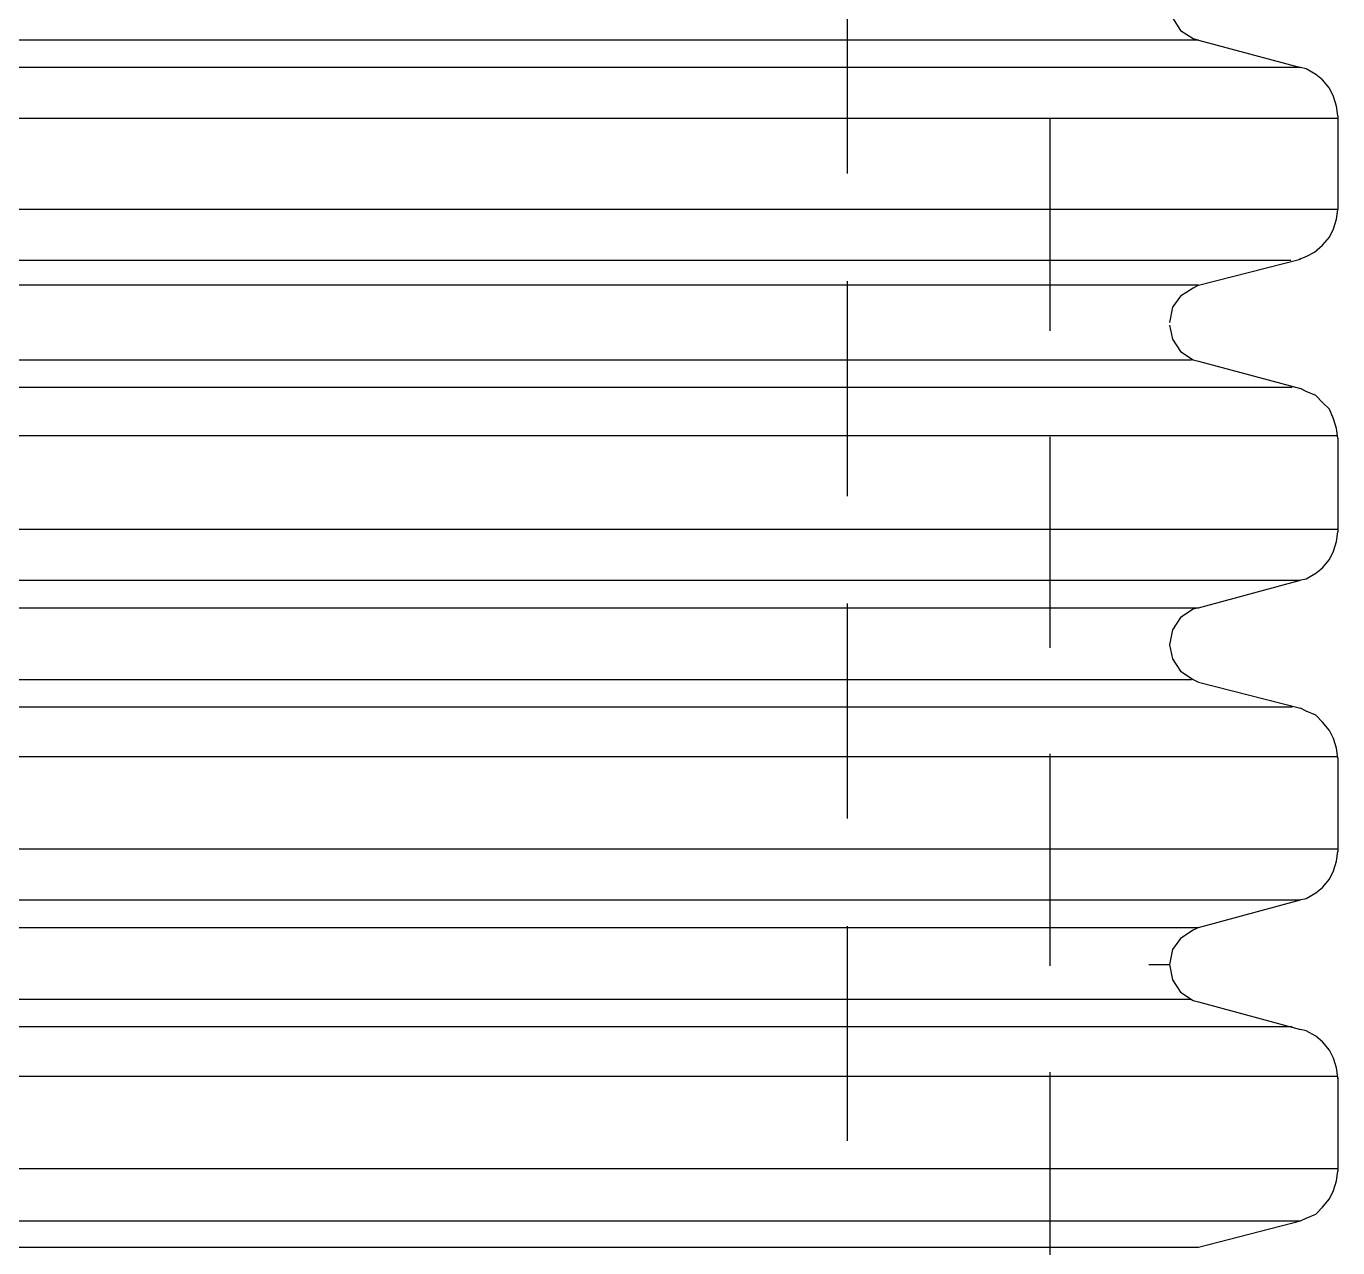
# Model space of a CAD drawing. Extents: x 11 to 601, y 12 to 779.
# Drawn here: x 220.1 to 277.2, y 642 to 695.2 of the extents above; entities that cross this region are included whole.
import ezdxf

# ---------------------------------------------------------------- set-up
doc = ezdxf.new("R2010")
doc.units = 0
doc.layers.add('DH152', color=7, linetype='CONTINUOUS')

msp = doc.modelspace()

# ---------------------------------------------------------------- linework, layer by layer
at = {"layer": 'DH152', "color": 7}
for points in [[(255.839994, 698.099983), (255.839994, 688.739983)], [(269.879993, 696.179983), (269.879993, 696.179983), (269.999993, 695.519983), (270.359993, 694.979983), (270.899993, 694.619983), (271.139993, 694.559983)], [(271.139993, 694.559983), (160.139996, 694.559983)], [(271.139993, 694.559983), (275.579993, 693.359983)], [(275.579993, 693.359983), (155.699996, 693.359983)], [(277.199993, 691.259983), (277.199993, 691.259983), (277.139993, 691.679983), (277.019993, 692.099983), (276.839993, 692.459983), (276.539993, 692.819983), (276.239993, 693.059983), (275.819993, 693.299983), (275.579993, 693.359983)], [(277.199993, 691.139983), (154.019996, 691.139983)], [(264.659993, 691.139983), (264.659993, 681.899983)], [(277.199993, 691.259983), (277.199993, 687.179983)], [(277.199993, 687.179983), (154.019996, 687.179983)], [(275.519993, 685.019983), (275.819993, 685.139983), (276.179993, 685.319983), (276.539993, 685.619983), (276.839993, 685.979983), (277.019993, 686.339983), (277.139993, 686.759983), (277.199993, 687.179983)], [(275.159993, 684.959983), (156.059996, 684.959983)], [(271.139993, 683.879983), (275.579993, 685.019983)], [(255.839994, 684.059983), (255.839994, 674.699983)], [(271.139993, 683.879983), (160.139996, 683.879983)], [(271.139993, 683.879983), (270.899993, 683.759983), (270.359993, 683.399983), (269.999993, 682.919983), (269.879993, 682.259983)], [(269.879993, 682.139983), (269.879993, 682.139983), (269.999993, 681.539983), (270.359993, 680.999983), (270.899993, 680.639983), (271.139993, 680.579983), (275.579993, 679.379983)], [(160.079996, 680.639983), (270.839993, 680.639983)], [(155.699996, 679.439983), (275.219993, 679.439983)], [(277.199993, 677.219983), (277.199993, 677.219983), (277.139993, 677.639983), (277.019993, 678.059983), (276.839993, 678.479983), (276.539993, 678.779983), (276.239993, 679.079983), (275.819993, 679.259983), (275.579993, 679.379983)], [(154.019996, 677.339983), (277.199993, 677.339983)], [(264.659993, 677.279983), (264.659993, 668.099983)], [(277.199993, 677.219983), (277.199993, 673.139983)], [(154.019996, 673.259983), (277.199993, 673.259983)], [(275.519993, 671.039983), (275.819993, 671.099983), (276.239993, 671.339983), (276.539993, 671.579983), (276.839993, 671.939983), (277.019993, 672.299983), (277.139993, 672.719983), (277.199993, 673.139983)], [(156.059996, 671.039983), (275.579993, 671.039983)], [(271.139993, 669.839983), (275.579993, 671.039983)], [(160.379996, 669.839983), (271.139993, 669.839983)], [(255.839994, 670.019983), (255.839994, 660.659983)], [(271.139993, 669.839983), (270.899993, 669.779983), (270.359993, 669.419983), (269.999993, 668.879983), (269.879993, 668.219983), (269.999993, 667.619983), (270.359993, 667.079983), (270.899993, 666.719983), (271.139993, 666.599983)], [(160.079996, 666.719983), (270.839993, 666.719983)], [(271.139993, 666.599983), (275.579993, 665.459983)], [(155.699996, 665.519983), (275.219993, 665.519983)], [(277.199993, 663.299983), (277.199993, 663.299983), (277.139993, 663.719983), (277.019993, 664.139983), (276.839993, 664.499983), (276.539993, 664.859983), (276.239993, 665.159983), (275.819993, 665.339983), (275.579993, 665.459983)], [(264.659993, 663.479983), (264.659993, 654.239984)], [(154.019996, 663.359983), (277.199993, 663.359983)], [(277.199993, 663.299983), (277.199993, 659.219984)], [(154.019996, 659.339984), (277.199993, 659.339984)], [(275.519993, 657.119984), (275.819993, 657.179984), (276.239993, 657.419984), (276.539993, 657.659984), (276.839993, 658.019984), (277.019993, 658.379984), (277.139993, 658.799984), (277.199993, 659.219984)], [(156.059996, 657.119984), (275.579993, 657.119984)], [(271.139993, 655.919984), (275.579993, 657.119984)], [(255.839994, 655.979984), (255.839994, 646.619984)], [(160.379996, 655.919984), (271.139993, 655.919984)], [(271.139993, 655.919984), (270.899993, 655.799984), (270.359993, 655.439984), (269.999993, 654.959984), (269.879993, 654.299984), (269.999993, 653.639984), (270.359993, 653.099984), (270.899993, 652.739984), (271.139993, 652.679984)], [(268.979993, 654.299984), (269.879993, 654.299984)], [(160.139996, 652.799984), (270.839993, 652.799984)], [(271.139993, 652.679984), (275.579993, 651.479984)], [(155.699996, 651.599984), (275.219993, 651.599984)], [(277.199993, 649.319984), (277.199993, 649.379984), (277.139993, 649.799984), (277.019993, 650.219984), (276.839993, 650.579984), (276.539993, 650.939984), (276.239993, 651.179984), (275.819993, 651.419984), (275.579993, 651.479984)], [(154.019996, 649.439984), (277.199993, 649.439984)], [(264.659993, 649.619984), (264.659993, 640.439984)], [(277.199993, 649.379984), (277.199993, 645.299984)], [(154.019996, 645.419984), (277.199993, 645.419984)], [(271.139993, 641.999984), (275.579993, 643.139984), (275.819993, 643.259984), (276.239993, 643.439984), (276.539993, 643.739984), (276.839993, 644.099984), (277.019993, 644.459984), (277.139993, 644.879984), (277.199993, 645.299984)], [(156.059996, 643.139984), (275.579993, 643.139984)], [(160.379996, 641.999984), (271.139993, 641.999984)]]:
    msp.add_lwpolyline(points, dxfattribs=at)

doc.saveas('drawing.dxf')
